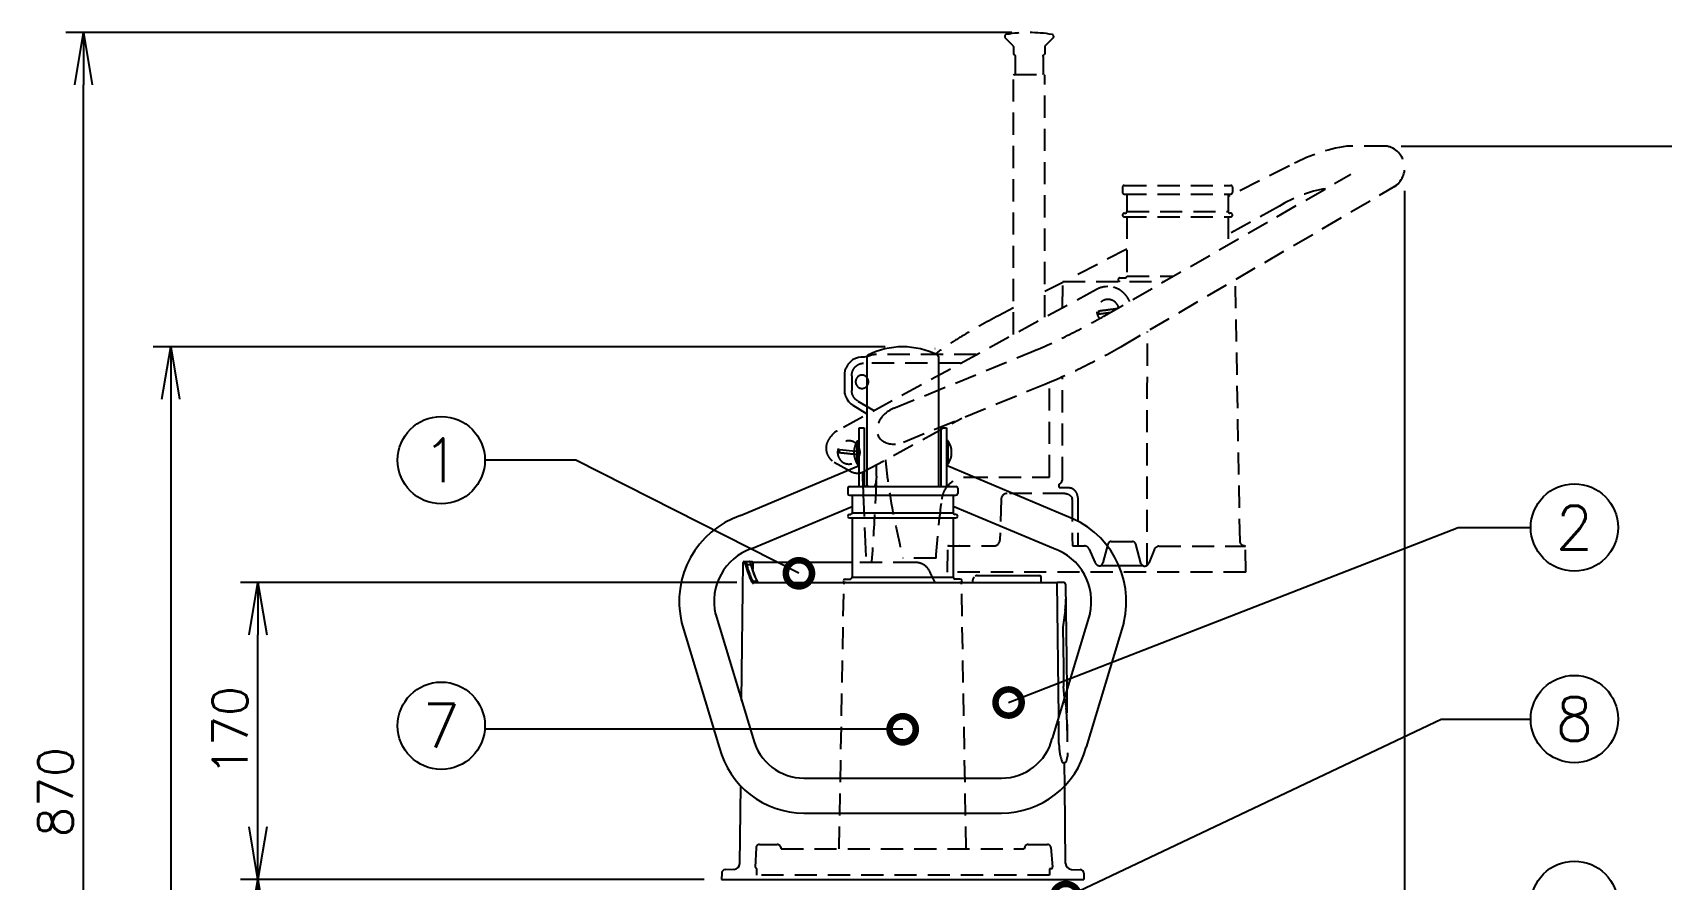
# Model space of a CAD drawing. Extents: x 230 to 4050, y 0 to 2754.
# Drawn here: x 1075 to 2008, y 1194 to 1679 of the extents above; entities that cross this region are included whole.
import ezdxf
from ezdxf.enums import TextEntityAlignment as Align

# ---------------------------------------------------------------- set-up
doc = ezdxf.new("R2010")
doc.units = 0
doc.header["$LTSCALE"] = 2
doc.linetypes.add('HIDDEN', pattern=[9.525, 6.35, -3.175])
doc.layers.get('0').update_dxf_attribs({"linetype": 'CONTINUOUS'})
doc.layers.get('DEFPOINTS').update_dxf_attribs({"linetype": 'CONTINUOUS'})
doc.layers.add('DANMEN', color=7, linetype='CONTINUOUS')
doc.layers.add('SUNPOU', color=7, linetype='CONTINUOUS')
doc.styles.get("Standard").update_dxf_attribs({"font": 'romans.shx', "bigfont": 'extfont.shx'})
doc.dimstyles.get("Standard").update_dxf_attribs({"dimscale": 10, "dimtxt": 2, "dimasz": 3, "dimexe": 1, "dimexo": 1, "dimgap": 0.6, "dimtad": 3, "dimdec": 0, "dimzin": 0, "dimdsep": 46, "dimtxsty": 'STANDARD', "dimblk1": 'OPEN', "dimblk2": 'OPEN', "dimsah": 1, "dimcen": 1.5, "dimadec": 0, "dimazin": 0, "dimtfac": 1, "dimtdec": 0, "dimtmove": 0, "dimatfit": 0, "dimldrblk": 'DOTSMALL', "dimfxl": 1, "dimtvp": 1, "dimtolj": 1, "dimtzin": 0, "dimarcsym": 0})

# ---------------------------------------------------------------- blocks, each defined once
blk = doc.blocks.new('_DotSmall')
at = {"color": 0, "linetype": 'ByBlock', "const_width": 0.5}
blk.add_lwpolyline([(-0.0625, 0, 1), (0.0625, 0, 1)], format="xyb", close=True, dxfattribs=at)
blk = doc.blocks.new('_OPEN')
at = {"color": 0, "linetype": 'ByBlock'}
for p, q in [((-1, 0.167), (0, 0)), ((0, 0), (-1, -0.167)), ((0, 0), (-1, 0))]:
    blk.add_line(p, q, dxfattribs=at)
blk = doc.blocks.new('*D5')
at = {"layer": 'DEFPOINTS', "color": 0}
for p in [(1204.2, 1363.66), (1488.58, 1363.66), (1469.78, 1193.66)]:
    blk.add_point(p, dxfattribs=at)
at = {"layer": 'SUNPOU', "color": 0, "lineweight": -2}
for p, q in [((1478.58, 1363.66), (1194.2, 1363.66)), ((1204.2, 1223.66), (1204.2, 1333.66)), ((1459.78, 1193.66), (1194.2, 1193.66))]:
    blk.add_line(p, q, dxfattribs=at)
at = {"layer": 'SUNPOU', "color": 0, "lineweight": -2, "xscale": 30, "yscale": 30, "zscale": 30}
for p, rotation in [((1204.2, 1363.66), 90), ((1204.2, 1193.66), 270)]:
    blk.add_blockref('_OPEN', p, dxfattribs=dict(at, rotation=rotation))
at = {"layer": 'SUNPOU', "color": 0, "insert": (1188.2, 1278.66), "char_height": 20, "attachment_point": 5, "rotation": 90}
blk.add_mtext('\\A1;170', dxfattribs=at)
blk = doc.blocks.new('*D6')
at = {"layer": 'DEFPOINTS', "color": 0}
for p in [(1204.2, 1193.66), (1469.78, 1193.66), (1345.94, 808.66)]:
    blk.add_point(p, dxfattribs=at)
at = {"layer": 'SUNPOU', "color": 0, "lineweight": -2}
for p, q in [((1459.78, 1193.66), (1194.2, 1193.66)), ((1204.2, 838.66), (1204.2, 1163.66)), ((1335.94, 808.66), (1194.2, 808.66))]:
    blk.add_line(p, q, dxfattribs=at)
at = {"layer": 'SUNPOU', "color": 0, "lineweight": -2, "xscale": 30, "yscale": 30, "zscale": 30}
for p, rotation in [((1204.2, 1193.66), 90), ((1204.2, 808.66), 270)]:
    blk.add_blockref('_OPEN', p, dxfattribs=dict(at, rotation=rotation))
at = {"layer": 'SUNPOU', "color": 0, "insert": (1188.2, 1001.16), "char_height": 20, "attachment_point": 5, "rotation": 90}
blk.add_mtext('\\A1;385', dxfattribs=at)
blk = doc.blocks.new('*D7')
at = {"layer": 'DEFPOINTS', "color": 0}
for p in [(1104.2, 1678.66), (1646.02, 1678.66), (1345.94, 808.66)]:
    blk.add_point(p, dxfattribs=at)
at = {"layer": 'SUNPOU', "color": 0, "lineweight": -2}
for p, q in [((1636.02, 1678.66), (1094.2, 1678.66)), ((1104.2, 838.66), (1104.2, 1648.66)), ((1335.94, 808.66), (1094.2, 808.66))]:
    blk.add_line(p, q, dxfattribs=at)
at = {"layer": 'SUNPOU', "color": 0, "lineweight": -2, "xscale": 30, "yscale": 30, "zscale": 30}
for p, rotation in [((1104.2, 1678.66), 90), ((1104.2, 808.66), 270)]:
    blk.add_blockref('_OPEN', p, dxfattribs=dict(at, rotation=rotation))
at = {"layer": 'SUNPOU', "color": 0, "insert": (1088.2, 1243.66), "char_height": 20, "attachment_point": 5, "rotation": 90}
blk.add_mtext('\\A1;870', dxfattribs=at)
blk = doc.blocks.new('*D9')
at = {"layer": 'DEFPOINTS', "color": 0}
for p in [(1861.06, 1598.11), (1441.29, 1014.16), (1861.06, 467.97)]:
    blk.add_point(p, dxfattribs=at)
at = {"layer": 'SUNPOU', "color": 0, "linetype": 'ByBlock', "lineweight": -2}
for p, q in [((1861.06, 1588.11), (1861.06, 457.97)), ((1441.29, 1004.16), (1441.29, 457.97)), ((1471.29, 467.97), (1831.06, 467.97))]:
    blk.add_line(p, q, dxfattribs=at)
at = {"layer": 'SUNPOU', "color": 0, "lineweight": -2, "xscale": 30, "yscale": 30, "zscale": 30, "rotation": 180}
blk.add_blockref('_OPEN', (1441.29, 467.97), dxfattribs=at)
at = {"layer": 'SUNPOU', "color": 0, "lineweight": -2, "xscale": 30, "yscale": 30, "zscale": 30}
blk.add_blockref('_OPEN', (1861.06, 467.97), dxfattribs=at)
at = {"layer": 'SUNPOU', "color": 0, "insert": (1651.17, 483.97), "char_height": 20, "attachment_point": 5}
blk.add_mtext('\\A1;420', dxfattribs=at)
blk = doc.blocks.new('*D23')
at = {"layer": 'DEFPOINTS', "color": 0}
for p in [(1573.58, 1498.66), (1154.2, 808.66), (1898.5, 808.66)]:
    blk.add_point(p, dxfattribs=at)
at = {"layer": 'SUNPOU', "color": 0, "linetype": 'ByBlock', "lineweight": -2}
for p, q in [((1563.58, 1498.66), (1144.2, 1498.66)), ((1154.2, 1468.66), (1154.2, 838.66)), ((1888.5, 808.66), (1144.2, 808.66))]:
    blk.add_line(p, q, dxfattribs=at)
at = {"layer": 'SUNPOU', "color": 0, "lineweight": -2, "xscale": 30, "yscale": 30, "zscale": 30}
for p, rotation in [((1154.2, 1498.66), 90), ((1154.2, 808.66), 270)]:
    blk.add_blockref('_OPEN', p, dxfattribs=dict(at, rotation=rotation))
at = {"layer": 'SUNPOU', "color": 0, "insert": (1138.2, 1153.66), "char_height": 20, "attachment_point": 5, "rotation": 90}
blk.add_mtext('\\A1;690', dxfattribs=at)
blk = doc.blocks.new('*D30')
at = {"layer": 'DEFPOINTS', "color": 0}
for p in [(1849.13, 1613.66), (1927.36, 808.66), (2044.62, 808.66)]:
    blk.add_point(p, dxfattribs=at)
at = {"layer": 'SUNPOU', "color": 0, "linetype": 'ByBlock', "lineweight": -2}
for p, q in [((1859.13, 1613.66), (2054.62, 1613.66)), ((2044.62, 1583.66), (2044.62, 838.66)), ((1937.36, 808.66), (2054.62, 808.66))]:
    blk.add_line(p, q, dxfattribs=at)
at = {"layer": 'SUNPOU', "color": 0, "lineweight": -2, "xscale": 30, "yscale": 30, "zscale": 30}
for p, rotation in [((2044.62, 1613.66), 90), ((2044.62, 808.66), 270)]:
    blk.add_blockref('_OPEN', p, dxfattribs=dict(at, rotation=rotation))
at = {"layer": 'SUNPOU', "color": 0, "insert": (2028.62, 1211.16), "char_height": 20, "attachment_point": 5, "rotation": 90}
blk.add_mtext('\\A1;805', dxfattribs=at)

msp = doc.modelspace()

# ---------------------------------------------------------------- linework, layer by layer
at = {"color": 2}
for p, q in [((1553.08, 1493.05), (1553.08, 1418.66)), ((1594.08, 1493.05), (1594.08, 1418.66)), ((1548.58, 1452.2), (1551.58, 1452.2)), ((1548.58, 1418.66), (1548.58, 1452.2)), ((1551.58, 1452.2), (1551.58, 1418.66)), ((1595.58, 1452.2), (1598.58, 1452.2)), ((1595.58, 1418.66), (1595.58, 1452.2)), ((1598.58, 1452.2), (1598.58, 1418.66)), ((1547.58, 1444.85), (1548.58, 1444.85)), ((1547.58, 1431.55), (1547.58, 1444.85)), ((1599.58, 1444.85), (1598.58, 1444.85)), ((1599.58, 1431.55), (1599.58, 1444.85)), ((1480.64, 1402.07), (1548.58, 1430.64)), ((1547.58, 1431.55), (1548.58, 1431.55)), ((1599.58, 1431.55), (1598.58, 1431.55)), ((1666.51, 1402.07), (1598.58, 1430.64)), ((1543.08, 1418.66), (1604.08, 1418.66)), ((1542.08, 1417.66), (1542.08, 1414.66)), ((1543.08, 1413.66), (1604.08, 1413.66)), ((1544.58, 1413.66), (1544.58, 1403.66)), ((1602.58, 1413.66), (1602.58, 1403.66)), ((1605.08, 1417.66), (1605.08, 1414.66)), ((1487.13, 1383.16), (1544.58, 1407.26)), ((1543.08, 1402.66), (1543.58, 1402.66)), ((1543.08, 1400.66), (1604.08, 1400.66)), ((1544.58, 1403.66), (1602.58, 1403.66)), ((1544.58, 1400.66), (1544.58, 1366.66)), ((1660.02, 1383.16), (1602.58, 1407.26)), ((1602.58, 1400.66), (1602.58, 1366.66)), ((1604.08, 1402.66), (1603.58, 1402.66)), ((1481.3, 1296.06), (1482.19, 1375.17)), ((1482.19, 1375.17), (1482.8, 1375.17)), ((1482.69, 1375.66), (1487.49, 1375.66)), ((1484.16, 1373.98), (1486.54, 1373.98)), ((1486.78, 1374.25), (1486.55, 1374.9)), ((1486.93, 1373.68), (1486.78, 1374.25)), ((1486.93, 1373.68), (1486.93, 1373.68)), ((1487.65, 1373.68), (1487.63, 1371.25)), ((1487.66, 1375.15), (1487.65, 1373.68)), ((1544.58, 1375.15), (1487.66, 1375.15)), ((1487.64, 1364.5), (1489.99, 1364.5)), ((1488.58, 1363.66), (1662.09, 1363.66)), ((1490.54, 1363.89), (1490.53, 1363.9)), ((1490.53, 1363.9), (1490.53, 1363.9)), ((1540.58, 1365.66), (1543.58, 1365.66)), ((1540.58, 1363.66), (1607.58, 1363.66)), ((1544.58, 1366.66), (1602.58, 1366.66)), ((1606.58, 1365.66), (1603.58, 1365.66)), ((1613.71, 1363.66), (1613.71, 1365.19)), ((1616.31, 1367.66), (1651.98, 1367.66)), ((1652.98, 1363.66), (1652.98, 1366.66)), ((1665.9, 1363.66), (1662.09, 1363.66)), ((1662.96, 1286.47), (1662.09, 1363.66)), ((1666.9, 1362.67), (1667.35, 1319.92)), ((1466.31, 1345.75), (1487.88, 1274.26)), ((1680.84, 1345.75), (1659.27, 1274.26)), ((1666.62, 1347.62), (1665.38, 1338.17)), ((1446.93, 1340.81), (1468.5, 1269.31)), ((1665.38, 1338.17), (1665.66, 1315.02)), ((1700.22, 1340.81), (1678.65, 1269.31)), ((1667.35, 1319.92), (1667.54, 1301.65)), ((1665.66, 1315.02), (1665.79, 1304.21)), ((1516.95, 1251.67), (1630.2, 1251.67)), ((1480.25, 1202.82), (1480.75, 1247.18)), ((1666.9, 1202.82), (1666.4, 1247.18)), ((1516.95, 1231.67), (1630.2, 1231.67)), ((1469.88, 1197.27), (1469.78, 1193.66)), ((1476.86, 1199.36), (1471.82, 1199.21)), ((1670.3, 1199.36), (1675.33, 1199.21)), ((1677.28, 1197.27), (1677.37, 1193.66)), ((1469.78, 1193.66), (1677.37, 1193.66))]:
    msp.add_line(p, q, dxfattribs=at)
for points in [[(1486.55, 1374.9), (1486.3, 1375.33), (1485.92, 1375.63), (1485.74, 1375.66)], [(1490.53, 1363.9), (1489.25, 1366.74), (1487.87, 1370.42), (1486.93, 1373.68)], [(1490.93, 1363.66), (1490.87, 1363.67), (1490.75, 1363.71), (1490.64, 1363.78), (1490.56, 1363.87), (1490.54, 1363.89)], [(1614.52, 1366.72), (1614.22, 1366.43), (1613.93, 1366.02), (1613.76, 1365.6), (1613.71, 1365.19)], [(1615.64, 1367.54), (1615.24, 1367.33), (1615, 1367.14)], [(1616.31, 1367.66), (1616.06, 1367.64), (1615.64, 1367.54)], [(1666.62, 1347.62), (1666.83, 1349.62), (1666.97, 1352.09), (1666.99, 1354.21)], [(1666.3, 1297.56), (1666.06, 1299.45), (1665.86, 1302), (1665.79, 1304.21)]]:
    msp.add_lwpolyline(points, dxfattribs=at)
for centre, radius, start, end in [((1554.08, 1493.05), 1, 116.61662, 180), ((1573.58, 1454.14), 44.52, 63.38338, 116.61662), ((1593.08, 1493.05), 1, 360, 63.38338), ((1557.63, 1438.2), 12.06, 146.52548, 213.47452), ((1589.52, 1438.2), 12.06, 326.52548, 33.47452), ((1543.08, 1417.66), 1, 90, 180), ((1604.08, 1417.66), 1, 360, 90), ((1543.08, 1414.66), 1, 180, 270), ((1604.08, 1414.66), 1, 270, 360), ((1497.53, 1352.88), 52.01, 108.94095, 193.41288), ((1543.08, 1401.66), 1, 90, 180), ((1543.08, 1401.66), 1, 180, 270), ((1543.58, 1403.66), 1, 270, 0), ((1603.58, 1403.66), 1, 180, 270), ((1604.08, 1401.66), 1, 0, 90), ((1604.08, 1401.66), 1, 270, 0), ((1649.63, 1352.88), 52.01, 346.58712, 71.05905), ((1497.53, 1352.88), 32.01, 108.94095, 193.41288), ((1649.63, 1352.88), 32.01, 346.58712, 71.05905), ((1482.69, 1375.16), 0.5, 90, 179.35), ((1528.9, 1384.44), 43.63, 193.86679, 194.37592), ((1540.58, 1364.66), 1, 90, 180), ((1540.58, 1364.66), 1, 180, 270), ((1543.58, 1366.66), 1, 270, 0), ((1603.58, 1366.66), 1, 180, 270), ((1606.58, 1364.66), 1, 0, 90), ((1606.58, 1364.66), 1, 270, 0), ((1651.98, 1366.66), 1, 0, 90), ((1665.9, 1362.66), 1, 0.60683, 90), ((1516.95, 1281.67), 50, 194.30516, 270), ((1516.95, 1281.67), 30, 194.30516, 270), ((1630.2, 1281.67), 30, 270, 345.69484), ((1630.2, 1281.67), 50, 270, 345.69484), ((1471.88, 1197.22), 2, 91.65788, 178.5), ((1476.75, 1202.86), 3.5, 271.65788, 359.35), ((1670.4, 1202.86), 3.5, 180.65, 268.34212), ((1675.28, 1197.22), 2, 1.5, 88.34212)]:
    msp.add_arc(centre, radius, start, end, dxfattribs=at)
for points in [[(1482.87, 1375.41), (1482.83, 1375.34), (1482.8, 1375.25), (1482.8, 1375.17)], [(1483.3, 1375.66), (1483.13, 1375.66), (1482.95, 1375.56), (1482.87, 1375.41)], [(1487.64, 1364.5), (1487.4, 1364.5), (1487.12, 1364.32), (1487.07, 1364.09)], [(1490.28, 1364.04), (1490.16, 1364.18), (1490.07, 1364.34), (1489.99, 1364.5)], [(1490.92, 1363.66), (1490.86, 1363.66), (1490.8, 1363.67), (1490.75, 1363.69)]]:
    msp.add_open_spline(points, degree=3, dxfattribs=at)
for points, knots in [([(1482.8, 1375.17), (1482.87, 1375.17), (1483.03, 1375.03), (1483.31, 1374.5), (1483.46, 1373.98), (1483.57, 1373.57)], [0, 0, 0, 0, 0.110992, 0.307761, 1, 1, 1, 1]), ([(1483.3, 1375.66), (1483.32, 1375.66), (1483.43, 1375.64), (1483.52, 1375.54), (1483.57, 1375.47)], [0, 0, 0, 0, 0.19361, 1, 1, 1, 1]), ([(1483.57, 1375.47), (1483.7, 1375.3), (1483.92, 1374.8), (1484.07, 1374.29), (1484.16, 1373.98)], [0, 0, 0, 0, 0.396384, 1, 1, 1, 1]), ([(1484.16, 1373.98), (1484.02, 1373.99), (1483.75, 1373.93), (1483.58, 1373.69), (1483.57, 1373.57)], [0, 0, 0, 0, 0.524591, 1, 1, 1, 1]), ([(1483.57, 1373.57), (1483.77, 1372.78), (1484.69, 1369.53), (1485.96, 1366.39), (1487.07, 1364.09)], [0, 0, 0, 0, 0.24241, 1, 1, 1, 1]), ([(1484.16, 1373.98), (1484.36, 1373.19), (1485.28, 1369.95), (1486.53, 1366.8), (1487.64, 1364.5)], [0, 0, 0, 0, 0.242477, 1, 1, 1, 1]), ([(1485.72, 1375.66), (1485.79, 1375.66), (1485.96, 1375.52), (1486.26, 1374.96), (1486.43, 1374.41), (1486.54, 1373.98)], [0, 0, 0, 0, 0.113123, 0.310462, 1, 1, 1, 1]), ([(1486.08, 1375.51), (1486.08, 1375.55), (1486.06, 1375.58), (1486.09, 1375.66), (1486.08, 1375.66)], [0, 0, 0, 0, 0.74432, 1, 1, 1, 1]), ([(1486.93, 1373.68), (1486.9, 1373.8), (1486.75, 1373.94), (1486.59, 1373.98), (1486.54, 1373.98)], [0, 0, 0, 0, 0.724339, 1, 1, 1, 1]), ([(1486.64, 1373.6), (1486.83, 1372.84), (1487.72, 1369.73), (1488.93, 1366.71), (1489.99, 1364.5)], [0, 0, 0, 0, 0.242566, 1, 1, 1, 1]), ([(1487.49, 1375.66), (1487.54, 1375.66), (1487.64, 1375.45), (1487.66, 1375.28), (1487.66, 1375.15)], [0, 0, 0, 0, 0.275624, 1, 1, 1, 1]), ([(1487.07, 1364.09), (1487.14, 1363.95), (1487.35, 1363.54), (1487.79, 1363.17), (1488.11, 1363.17)], [0, 0, 0, 0, 0.322113, 1, 1, 1, 1]), ([(1487.64, 1364.5), (1487.7, 1364.37), (1487.89, 1364), (1488.28, 1363.66), (1488.58, 1363.66)], [0, 0, 0, 0, 0.322089, 1, 1, 1, 1]), ([(1488.58, 1363.66), (1488.46, 1363.66), (1488.2, 1363.55), (1488.11, 1363.29), (1488.11, 1363.17)], [0, 0, 0, 0, 0.487977, 1, 1, 1, 1]), ([(1489.99, 1364.5), (1490.13, 1364.52), (1490.35, 1364.24), (1490.48, 1364.02), (1490.53, 1363.9)], [0, 0, 0, 0, 0.517511, 1, 1, 1, 1]), ([(1490.75, 1363.69), (1490.7, 1363.7), (1490.52, 1363.78), (1490.38, 1363.92), (1490.28, 1364.04)], [0, 0, 0, 0, 0.220509, 1, 1, 1, 1]), ([(1593.84, 1363.67), (1593.84, 1363.66), (1593.85, 1363.66), (1593.86, 1363.66), (1593.87, 1363.66)], [0, 0, 0, 0, 0.489022, 1, 1, 1, 1])]:
    msp.add_open_spline(points, degree=3, knots=knots, dxfattribs=at)
at = {"layer": 'DANMEN', "color": 4, "linetype": 'HIDDEN'}
for p, q in [((1632.02, 1676.58), (1632.02, 1676.01)), ((1632.08, 1675.87), (1636.9, 1671.04)), ((1637.02, 1670.76), (1637.02, 1666.93)), ((1655.02, 1670.76), (1655.02, 1666.93)), ((1659.96, 1675.87), (1655.14, 1671.04)), ((1660.02, 1676.58), (1660.02, 1676.01)), ((1637.02, 1666.93), (1637.27, 1665.93)), ((1637.66, 1665.93), (1637.27, 1665.93)), ((1638.01, 1664.93), (1638.01, 1655.17)), ((1654.03, 1664.93), (1654.03, 1655.17)), ((1654.77, 1665.93), (1654.38, 1665.93)), ((1655.02, 1666.93), (1654.77, 1665.93)), ((1637.52, 1654.66), (1637.02, 1654.16)), ((1637.02, 1505.8), (1637.02, 1654.17)), ((1637.52, 1654.67), (1654.52, 1654.67)), ((1654.52, 1654.66), (1655.02, 1654.16)), ((1655.02, 1515.61), (1655.02, 1654.17)), ((1850.61, 1613.66), (1828.07, 1613.66)), ((1688.88, 1516.28), (1830.31, 1597.52)), ((1795.11, 1602.26), (1760.02, 1584.74)), ((1698.85, 1498.93), (1856.82, 1591.38)), ((1699.52, 1590.17), (1699.52, 1587.17)), ((1700.52, 1591.17), (1761.52, 1591.17)), ((1762.52, 1590.17), (1762.52, 1587.17)), ((1700.52, 1586.17), (1761.52, 1586.17)), ((1702.02, 1586.17), (1702.02, 1576.17)), ((1760.02, 1586.17), (1760.02, 1576.17)), ((1789.5, 1579.25), (1760.02, 1562.96)), ((1700.52, 1575.17), (1701.02, 1575.17)), ((1700.52, 1573.17), (1761.52, 1573.17)), ((1702.02, 1576.17), (1760.02, 1576.17)), ((1702.02, 1573.17), (1702.02, 1539.17)), ((1760.02, 1573.17), (1760.02, 1557.14)), ((1761.52, 1575.17), (1761.02, 1575.17)), ((1702.02, 1554.65), (1668.31, 1537.17)), ((1684.62, 1531.55), (1536.11, 1450.59)), ((1665.31, 1535.61), (1655.02, 1530.27)), ((1665.05, 1521.08), (1665.33, 1536.17)), ((1665.33, 1536.17), (1723.5, 1536.17)), ((1691.14, 1533.16), (1689.72, 1533.09)), ((1698.02, 1538.17), (1701.02, 1538.17)), ((1702.02, 1539.17), (1728.73, 1539.17)), ((1766.84, 1387.44), (1764.23, 1536.5)), ((1637.02, 1520.93), (1628.44, 1516.48)), ((1685.92, 1517.55), (1692.68, 1518.46)), ((1554.43, 1496.64), (1554.42, 1496.63)), ((1554.42, 1496.63), (1554.42, 1496.63)), ((1615.74, 1494.2), (1557.64, 1494.2)), ((1568.48, 1463.48), (1647.38, 1495.78)), ((1592.1, 1497.54), (1592, 1497.47)), ((1540.84, 1486.1), (1540.84, 1486.1)), ((1541.32, 1486.98), (1541.16, 1486.66)), ((1542.15, 1488.46), (1541.32, 1486.98)), ((1549.99, 1492.75), (1549.52, 1492.74)), ((1606.76, 1489.3), (1551.14, 1489.3)), ((1540.2, 1482.58), (1540.2, 1473.66)), ((1544.41, 1482.15), (1544.41, 1473.69)), ((1574.04, 1444.15), (1654.96, 1477.27)), ((1657.75, 1424.02), (1657.75, 1478.46)), ((1665.16, 1423.03), (1665.16, 1481.71)), ((1540.5, 1471.34), (1540.5, 1471.34)), ((1547.79, 1467.63), (1556.96, 1462.15)), ((1553.23, 1460.12), (1545.12, 1465.02)), ((1551.57, 1427.37), (1607.38, 1457.8)), ((1548.56, 1438.46), (1537.38, 1439.69)), ((1549.13, 1437.5), (1549.13, 1437.49)), ((1534.23, 1432.68), (1543.58, 1427.43)), ((1558.54, 1424.55), (1558.54, 1431.17)), ((1547.73, 1426.34), (1547.8, 1426.34)), ((1554.26, 1418.61), (1551.91, 1418.62)), ((1554.26, 1418.61), (1557.12, 1418.62)), ((1558.5, 1424.55), (1558.54, 1424.55)), ((1558.5, 1424.32), (1558.5, 1423.61)), ((1558.5, 1423.61), (1558.55, 1423.61)), ((1663.25, 1418.01), (1663.29, 1420.04)), ((1664.43, 1421), (1664.42, 1420.99)), ((1629.93, 1411.26), (1629.32, 1388.07)), ((1666.55, 1414.67), (1633.43, 1414.67)), ((1663.25, 1418.01), (1669.31, 1418.01)), ((1599.16, 1369.67), (1599.42, 1384.47)), ((1599.62, 1384.67), (1625.87, 1384.67)), ((1670.77, 1384.67), (1677.69, 1384.67)), ((1680.44, 1382.86), (1683.74, 1375.27)), ((1691.14, 1385.7), (1688.15, 1374.89)), ((1693.06, 1387.17), (1693.39, 1387.17)), ((1693.39, 1387.17), (1705.14, 1387.17)), ((1720.28, 1384.47), (1769.9, 1384.47)), ((1769.24, 1384.68), (1768.83, 1384.75)), ((1769.42, 1384.67), (1769.24, 1384.68)), ((1770.16, 1369.67), (1769.9, 1384.47)), ((1580.77, 1375.17), (1544.58, 1375.15)), ((1592.66, 1377.56), (1573.71, 1377.56)), ((1687.54, 1373.17), (1686.95, 1373.17)), ((1693.96, 1373.17), (1687.54, 1373.17)), ((1704.69, 1373.17), (1693.96, 1373.17)), ((1711.31, 1373.17), (1704.69, 1373.17)), ((1711.31, 1373.17), (1710.19, 1374.32)), ((1711.29, 1373.17), (1711.65, 1373.17)), ((1537.21, 1211.16), (1539.86, 1362.68)), ((1770.16, 1369.67), (1599.16, 1369.67)), ((1609.94, 1211.16), (1607.29, 1362.68)), ((1491.54, 1213.66), (1501.74, 1213.66)), ((1645.43, 1213.66), (1656.51, 1213.66)), ((1489.55, 1211.75), (1489.09, 1200.66)), ((1503.66, 1212.22), (1503.96, 1211.16)), ((1503.96, 1211.16), (1643.19, 1211.16)), ((1643.52, 1212.24), (1643.19, 1211.16)), ((1658.51, 1211.84), (1659.44, 1200.93)), ((1489.92, 1196.16), (1489.98, 1199.66)), ((1657.75, 1196.16), (1489.92, 1196.16)), ((1659.12, 1199.66), (1657.68, 1199.6)), ((1657.68, 1199.6), (1657.75, 1196.16))]:
    msp.add_line(p, q, dxfattribs=at)
for points in [[(1554.42, 1493.37), (1554.31, 1493.32), (1554.08, 1493.26), (1553.76, 1493.17), (1553.33, 1493.09), (1552.81, 1493), (1552.21, 1492.92), (1551.53, 1492.84), (1550.78, 1492.78), (1549.99, 1492.75)], [(1540.71, 1485.83), (1540.45, 1484.88), (1540.25, 1483.59), (1540.2, 1482.58)], [(1541.16, 1486.66), (1541.01, 1486.38), (1540.88, 1486.17), (1540.84, 1486.1)], [(1549.89, 1492.69), (1548.35, 1492.54), (1546.56, 1492.03), (1544.88, 1491.16), (1543.4, 1489.95), (1542.15, 1488.46)], [(1540.2, 1473.66), (1540.22, 1473.09), (1540.3, 1472.2), (1540.41, 1471.6)], [(1540.5, 1471.34), (1540.52, 1471.29), (1540.6, 1471.11), (1540.69, 1470.88)], [(1540.69, 1470.88), (1540.79, 1470.62), (1540.84, 1470.45)], [(1540.84, 1470.45), (1541.48, 1468.93), (1542.52, 1467.32), (1543.84, 1465.94), (1545.12, 1465.02)], [(1550.58, 1426.92), (1550.91, 1414.18), (1551.84, 1391.18), (1552.61, 1375.64)], [(1664.43, 1421), (1664.81, 1421.59), (1665.11, 1422.48), (1665.16, 1423.03)], [(1693.06, 1387.17), (1692.68, 1387.13), (1692.32, 1387.02), (1691.98, 1386.85), (1691.68, 1386.61), (1691.43, 1386.32), (1691.24, 1385.99), (1691.13, 1385.7)], [(1709.94, 1374.78), (1708.99, 1378.4), (1708.03, 1382.06), (1707.08, 1385.68)], [(1768.83, 1384.75), (1768.3, 1384.98), (1767.71, 1385.42), (1767.2, 1386.09), (1766.89, 1386.94), (1766.84, 1387.44)], [(1710.19, 1374.32), (1710.09, 1374.45), (1709.99, 1374.63), (1709.94, 1374.78)], [(1503.66, 1212.22), (1503.56, 1212.49), (1503.37, 1212.82), (1503.12, 1213.11), (1502.82, 1213.34), (1502.48, 1213.52), (1502.12, 1213.62), (1501.74, 1213.66)], [(1645.43, 1213.66), (1645.05, 1213.62), (1644.69, 1213.52), (1644.35, 1213.34), (1644.05, 1213.11), (1643.8, 1212.82), (1643.61, 1212.49), (1643.52, 1212.24)]]:
    msp.add_lwpolyline(points, dxfattribs=at)
for centre, radius, start, end in [((1633.02, 1676.58), 1, 99.4715, 180), ((1632.22, 1676.01), 0.2, 180, 225), ((1646.02, 1598.66), 80, 80.5285, 99.4715), ((1636.62, 1670.76), 0.4, 0, 45), ((1655.42, 1670.76), 0.4, 135, 180), ((1659.02, 1676.58), 1, 0, 80.5285), ((1659.82, 1676.01), 0.2, 315, 0), ((1792.94, 1682.59), 155.93, 186.28246, 186.5043), ((1499.1, 1682.59), 155.93, 353.4957, 353.71754), ((1844.05, 1514.1), 100.84, 99.11928, 119.03762), ((1848.47, 1601.16), 12.69, 296.39355, 80.26932), ((1700.52, 1590.17), 1, 90, 180), ((1700.52, 1587.17), 1, 180, 270), ((1761.52, 1590.17), 1, 360, 90), ((1761.52, 1587.17), 1, 270, 360), ((1827.32, 1519.18), 70.98, 99.27001, 122.19884), ((1700.52, 1574.17), 1, 90, 180), ((1700.52, 1574.17), 1, 180, 270), ((1701.02, 1576.17), 1, 270, 0), ((1761.02, 1576.17), 1, 180, 270), ((1761.52, 1574.17), 1, 0, 90), ((1761.52, 1574.17), 1, 270, 0), ((1698.02, 1537.17), 1, 90, 180), ((1698.02, 1537.17), 1, 180, 270), ((1701.02, 1539.17), 1, 270, 0), ((1691.8, 1519.17), 6.1, 178.90596, 187.15317), ((1691.78, 1519.16), 6.08, 187.16094, 195.42909), ((1654.84, 1794.38), 278.58, 276.40516, 277.77437), ((1541.66, 1485.52), 1, 160.12197, 162.0549), ((1541.67, 1485.52), 1.01, 145.06325, 160.12618), ((1541.38, 1471.8), 0.997, 191.69575, 194.07819), ((1541.39, 1471.8), 1, 194.09508, 207.47647), ((1543.19, 1438.35), 14.06, 140.57089, 152.33586), ((1543.3, 1438.2), 6.1, 174.12102, 182.36715), ((1543.28, 1438.2), 6.08, 165.84991, 174.11329), ((1542.49, 1438.2), 6.08, 345.84991, 354.11329), ((1542.47, 1438.2), 6.1, 354.12102, 2.36715), ((1553.16, 1421.43), 5.14, 339.4853, 341.55478), ((1544.5, 1423.6), 14.06, 352.16979, 352.61391), ((1545.86, 1423.44), 12.69, 352.54498, 0.78783), ((1783.42, 1426.55), 224.89, 180.51136, 180.74915), ((1662.19, 1422.84), 2.89, 292.31993, 320.26615), ((1633.43, 1411.17), 3.5, 90, 178.5), ((1657.41, 1411.17), 13.27, 0.37878, 2.78985), ((1599.62, 1384.47), 0.2, 90, 179), ((1606.31, 1384.47), 0.2, 90, 179), ((1625.83, 1388.17), 3.5, 270.78537, 358.5), ((1677.69, 1381.67), 3, 23.49857, 90), ((1705.14, 1385.17), 2, 14.77311, 89.99878), ((199.66, 1983.77), 1632.89, 338.11782, 338.4046), ((1720.28, 1382.09), 2.38, 106.60764, 108.03562), ((1720.28, 1382.09), 2.38, 91.32979, 106.60908), ((1720.28, 1382.16), 2.31, 89.99663, 91.26048), ((1769.43, 1387.56), 2.9, 269.03753, 269.99963), ((1769.7, 1384.47), 0.2, 1, 90), ((1686.95, 1376.67), 3.5, 203.49457, 270.00167), ((1688.17, 1374.89), 0.0241, 164.64002, 168.48043), ((1540.86, 1362.66), 1, 90, 179), ((-453.77, 374.17), 2272.69, 25.80963, 25.98491), ((1606.29, 1362.66), 1, 1, 90), ((1656.51, 1211.66), 2, 5.16061, 89.99655), ((1657.71, 1200.7), 1.75, 323.60423, 7.56488)]:
    msp.add_arc(centre, radius, start, end, dxfattribs=at)
for centre, major_axis, ratio, start_param, end_param in [((1693.82, 1519.17), (13.28, -8.64), 0.829032, 2.340799, 2.72105), ((1571.26, 1453.82), (11.33, 6.74), 0.752073, 1.374144, 4.515814), ((1545.31, 1438.2), (13.28, -8.64), 0.829032, 2.72105, 3.101302), ((1549.38, 1435.33), (4.74, 8.19), 0.786094, -2.705784, -2.229901)]:
    msp.add_ellipse(centre, major_axis=major_axis, ratio=ratio, start_param=start_param, end_param=end_param, dxfattribs=at)
for points, knots in [([(1637.94, 1665.53), (1637.94, 1665.59), (1637.91, 1665.71), (1637.82, 1665.86), (1637.72, 1665.93), (1637.66, 1665.93)], [0, 0, 0, 0, 0.384861, 0.683067, 1, 1, 1, 1]), ([(1654.1, 1665.53), (1654.11, 1665.59), (1654.14, 1665.71), (1654.22, 1665.86), (1654.32, 1665.93), (1654.38, 1665.93)], [0, 0, 0, 0, 0.384861, 0.683067, 1, 1, 1, 1]), ([(1638.01, 1655.17), (1638.03, 1655.12), (1638.11, 1654.95), (1638.19, 1654.79), (1638.26, 1654.67)], [0, 0, 0, 0, 0.258506, 1, 1, 1, 1]), ([(1654.03, 1655.17), (1654.01, 1655.12), (1653.93, 1654.95), (1653.85, 1654.79), (1653.78, 1654.67)], [0, 0, 0, 0, 0.258506, 1, 1, 1, 1]), ([(1703.55, 1524.7), (1703.04, 1525.94), (1701.65, 1528.27), (1698.69, 1531.01), (1695.09, 1532.76), (1692.45, 1533.16), (1691.14, 1533.16)], [0, 0, 0, 0, 0.253331, 0.504207, 0.752769, 1, 1, 1, 1]), ([(1697.36, 1521.14), (1697.12, 1521.92), (1696.37, 1523.4), (1694.54, 1525.04), (1692.24, 1525.89), (1689.8, 1525.82), (1687.56, 1524.83), (1685.83, 1523.07), (1684.83, 1520.79), (1684.74, 1519.12), (1684.84, 1518.31)], [0, 0, 0, 0, 0.126336, 0.251145, 0.374576, 0.497518, 0.621126, 0.746194, 0.872734, 1, 1, 1, 1]), ([(1628.44, 1516.48), (1621.25, 1512.75), (1611.19, 1507.2), (1599.19, 1499.58), (1594.22, 1496.01), (1592.1, 1494.28)], [0, 0, 0, 0, 0.569734, 0.807268, 1, 1, 1, 1]), ([(1647.38, 1495.78), (1654.33, 1498.63), (1668.36, 1505.11), (1682.01, 1512.33), (1688.88, 1516.28)], [0, 0, 0, 0, 0.486737, 1, 1, 1, 1]), ([(1684.84, 1518.31), (1684.92, 1517.68), (1685.26, 1516.43), (1685.93, 1515.33), (1686.33, 1514.85)], [0, 0, 0, 0, 0.501802, 1, 1, 1, 1]), ([(1685.7, 1519.28), (1687.69, 1519.5), (1690.6, 1519.86), (1694.26, 1520.37), (1695.93, 1520.63), (1696.68, 1520.75)], [0, 0, 0, 0, 0.541049, 0.793645, 1, 1, 1, 1]), ([(1557.64, 1494.2), (1557.37, 1494.2), (1556.25, 1494.13), (1555.17, 1493.76), (1554.43, 1493.37)], [0, 0, 0, 0, 0.245595, 1, 1, 1, 1]), ([(1654.96, 1477.27), (1662.33, 1480.29), (1677.16, 1487.14), (1691.6, 1494.77), (1698.85, 1498.93)], [0, 0, 0, 0, 0.488231, 1, 1, 1, 1]), ([(1544.41, 1482.15), (1544.41, 1483.07), (1544.74, 1484.91), (1546.2, 1487.29), (1548.44, 1488.91), (1550.25, 1489.3), (1551.14, 1489.3)], [0, 0, 0, 0, 0.254045, 0.505812, 0.754173, 1, 1, 1, 1]), ([(1550.28, 1482.47), (1549.8, 1482.47), (1548.82, 1482.27), (1547.6, 1481.42), (1546.78, 1480.15), (1546.5, 1478.66), (1546.78, 1477.17), (1547.6, 1475.9), (1548.82, 1475.05), (1549.8, 1474.85), (1550.28, 1474.85)], [0, 0, 0, 0, 0.122988, 0.247168, 0.373004, 0.499999, 0.626995, 0.752832, 0.877011, 1, 1, 1, 1]), ([(1550.28, 1474.85), (1550.76, 1474.85), (1551.73, 1475.05), (1552.96, 1475.9), (1553.77, 1477.17), (1554.06, 1478.66), (1553.77, 1480.15), (1552.96, 1481.42), (1551.73, 1482.27), (1550.76, 1482.47), (1550.28, 1482.47)], [0, 0, 0, 0, 0.122989, 0.247168, 0.373004, 0.499999, 0.626995, 0.752831, 0.877011, 1, 1, 1, 1]), ([(1553.96, 1478.66), (1553.96, 1479.16), (1553.77, 1480.15), (1552.96, 1481.42), (1551.73, 1482.27), (1550.76, 1482.47), (1550.28, 1482.47)], [0, 0, 0, 0, 0.253982, 0.505657, 0.754013, 1, 1, 1, 1]), ([(1550.28, 1474.85), (1550.76, 1474.85), (1551.73, 1475.05), (1552.96, 1475.9), (1553.77, 1477.17), (1553.96, 1478.16), (1553.96, 1478.66)], [0, 0, 0, 0, 0.245984, 0.494342, 0.746017, 1, 1, 1, 1]), ([(1547.79, 1467.63), (1546.77, 1468.24), (1545.02, 1470.05), (1544.41, 1472.49), (1544.41, 1473.69)], [0, 0, 0, 0, 0.496304, 1, 1, 1, 1]), ([(1530.74, 1444.88), (1530.19, 1443.85), (1529.51, 1441.54), (1529.82, 1437.98), (1531.43, 1434.8), (1533.23, 1433.24), (1534.23, 1432.68)], [0, 0, 0, 0, 0.251187, 0.503031, 0.75311, 1, 1, 1, 1]), ([(1536.32, 1438.91), (1536.28, 1438.48), (1536.27, 1437.6), (1536.51, 1436.31), (1536.98, 1435.1), (1537.67, 1434), (1538.56, 1433.06), (1539.61, 1432.32), (1540.78, 1431.81), (1542.02, 1431.54), (1543.29, 1431.53), (1544.54, 1431.78), (1545.72, 1432.27), (1546.78, 1432.99), (1547.68, 1433.92), (1548.39, 1435), (1548.89, 1436.21), (1549.06, 1437.07), (1549.1, 1437.5)], [0, 0, 0, 0, 0.063583, 0.127086, 0.190364, 0.253297, 0.315818, 0.377923, 0.439669, 0.501172, 0.562583, 0.624072, 0.685793, 0.747865, 0.810351, 0.873252, 0.936505, 1, 1, 1, 1]), ([(1549.1, 1437.5), (1549.15, 1437.93), (1549.15, 1438.8), (1548.92, 1440.09), (1548.44, 1441.31), (1547.75, 1442.41), (1546.86, 1443.34), (1545.81, 1444.08), (1544.64, 1444.6), (1543.4, 1444.86), (1542.13, 1444.87), (1540.88, 1444.63), (1539.71, 1444.13), (1538.64, 1443.41), (1537.74, 1442.49), (1537.03, 1441.4), (1536.54, 1440.2), (1536.36, 1439.34), (1536.32, 1438.91)], [0, 0, 0, 0, 0.063583, 0.127086, 0.190364, 0.253297, 0.315818, 0.377923, 0.439669, 0.501172, 0.562583, 0.624072, 0.685793, 0.747865, 0.810351, 0.873252, 0.936505, 1, 1, 1, 1]), ([(1548.38, 1436.72), (1547.63, 1436.82), (1545.94, 1437.03), (1542.21, 1437.46), (1539.23, 1437.76), (1537.2, 1437.95)], [0, 0, 0, 0, 0.202933, 0.455195, 1, 1, 1, 1]), ([(1563.69, 1433.98), (1564.12, 1429.22), (1566.37, 1410.23), (1570.38, 1391.5), (1573.71, 1377.56)], [0, 0, 0, 0, 0.250214, 1, 1, 1, 1]), ([(1543.58, 1427.43), (1543.89, 1427.25), (1545.19, 1426.62), (1546.65, 1426.34), (1547.73, 1426.33)], [0, 0, 0, 0, 0.251895, 1, 1, 1, 1]), ([(1550.83, 1421.69), (1550.81, 1421.84), (1550.75, 1422.48), (1550.73, 1423.12), (1550.74, 1423.61)], [0, 0, 0, 0, 0.238973, 1, 1, 1, 1]), ([(1551.91, 1418.62), (1551.77, 1418.62), (1551.56, 1418.8), (1551.39, 1419.11), (1551.18, 1419.65), (1550.97, 1420.51), (1550.87, 1421.27), (1550.83, 1421.69)], [0, 0, 0, 0, 0.118611, 0.209911, 0.325557, 0.625408, 1, 1, 1, 1]), ([(1558.43, 1421.69), (1558.27, 1417.82), (1557.57, 1402.47), (1556.57, 1387.13), (1555.76, 1375.66)], [0, 0, 0, 0, 0.251887, 1, 1, 1, 1]), ([(1557.12, 1418.62), (1557.29, 1418.62), (1557.57, 1418.83), (1557.8, 1419.22), (1557.92, 1419.48), (1557.98, 1419.63)], [0, 0, 0, 0, 0.378057, 0.655214, 1, 1, 1, 1]), ([(1558.04, 1419.81), (1558.08, 1419.94), (1558.26, 1420.56), (1558.37, 1421.19), (1558.43, 1421.69)], [0, 0, 0, 0, 0.220308, 1, 1, 1, 1]), ([(1596.07, 1411.34), (1596.19, 1412.19), (1596.55, 1413.87), (1597.81, 1417.04), (1600.33, 1420.53), (1604.6, 1423.35), (1607.96, 1424.02), (1609.61, 1424.02)], [0, 0, 0, 0, 0.127531, 0.254637, 0.505956, 0.754114, 1, 1, 1, 1]), ([(1609.61, 1424.02), (1613.62, 1424.01), (1621.64, 1424.02), (1637.69, 1424.02), (1649.72, 1424.02), (1657.75, 1424.02)], [0, 0, 0, 0, 0.25, 0.5, 1, 1, 1, 1]), ([(1666.55, 1414.67), (1666.96, 1414.67), (1668.64, 1414.38), (1670.36, 1413.09), (1670.67, 1411.81)], [0, 0, 0, 0, 0.234051, 1, 1, 1, 1]), ([(1669.31, 1418.01), (1669.81, 1418.01), (1670.75, 1417.68), (1671.86, 1416.75), (1673.12, 1415.09), (1673.66, 1413.5), (1673.8, 1412.39)], [0, 0, 0, 0, 0.194458, 0.367215, 0.562426, 1, 1, 1, 1]), ([(1691.13, 1385.7), (1691.13, 1385.7), (1691.14, 1385.7), (1691.14, 1385.7), (1691.14, 1385.7)], [0, 0, 0, 0, 0.253132, 1, 1, 1, 1]), ([(1718.32, 1383.47), (1718.39, 1383.57), (1718.73, 1383.95), (1719.19, 1384.23), (1719.55, 1384.35)], [0, 0, 0, 0, 0.25636, 1, 1, 1, 1]), ([(1589.17, 1369.91), (1588.42, 1371.46), (1586, 1374.19), (1582.49, 1375.17), (1580.77, 1375.17)], [0, 0, 0, 0, 0.499859, 1, 1, 1, 1]), ([(1687.54, 1373.17), (1688.17, 1374.84), (1688.16, 1374.86), (1688.15, 1374.89), (1688.15, 1374.9)], [0, 0, 0, 0, 0.622238, 1, 1, 1, 1]), ([(1711.65, 1373.17), (1712.38, 1372.97), (1713.77, 1373.41), (1714.64, 1374.56), (1714.9, 1375.19)], [0, 0, 0, 0, 0.493781, 1, 1, 1, 1]), ([(1491.54, 1213.66), (1491.29, 1213.66), (1490.78, 1213.56), (1490.13, 1213.14), (1489.68, 1212.51), (1489.56, 1212), (1489.55, 1211.75)], [0, 0, 0, 0, 0.249398, 0.499139, 0.749375, 1, 1, 1, 1]), ([(1489.09, 1200.66), (1489.09, 1200.65), (1489.1, 1200.63), (1489.12, 1200.6), (1489.15, 1200.56), (1489.2, 1200.49), (1489.28, 1200.4), (1489.34, 1200.32), (1489.38, 1200.28)], [0, 0, 0, 0, 0.043489, 0.122889, 0.232353, 0.365044, 0.673597, 1, 1, 1, 1]), ([(1489.38, 1200.28), (1489.41, 1200.24), (1489.59, 1200.03), (1489.78, 1199.82), (1489.93, 1199.66)], [0, 0, 0, 0, 0.212159, 1, 1, 1, 1])]:
    msp.add_open_spline(points, degree=3, knots=knots, dxfattribs=at)
for points in [[(1713.63, 1373.57), (1713.48, 1420.25), (1713.66, 1463.9), (1713.84, 1507.55)], [(1592.66, 1377.56), (1593.42, 1388.85), (1594.49, 1400.14), (1596.07, 1411.34)], [(1670.68, 1411.26), (1670.71, 1402.39), (1670.74, 1393.53), (1670.77, 1384.67)], [(1673.8, 1412.39), (1673.86, 1412), (1673.89, 1411.61), (1673.91, 1411.23)], [(1673.91, 1411.23), (1673.93, 1402.37), (1673.95, 1393.52), (1673.97, 1384.67)], [(1600.13, 1384.67), (1600.04, 1384.67), (1599.94, 1384.56), (1599.93, 1384.47)], [(1606.62, 1384.57), (1606.6, 1384.54), (1606.6, 1384.5), (1606.59, 1384.47)], [(1606.78, 1384.67), (1606.72, 1384.67), (1606.65, 1384.62), (1606.62, 1384.57)], [(1717.93, 1382.79), (1718.02, 1383.03), (1718.15, 1383.26), (1718.32, 1383.47)]]:
    msp.add_open_spline(points, degree=3, dxfattribs=at)
at = {"layer": 'DEFPOINTS', "color": 5, "linetype": 'HIDDEN'}
for p, q in [((1666.3, 1297.55), (1667.19, 1291.71)), ((1667.54, 1301.65), (1667.82, 1274.56)), ((1667.44, 1289.74), (1667.19, 1291.71)), ((1663.12, 1271.57), (1662.96, 1286.47)), ((1667.7, 1285.12), (1667.93, 1264)), ((1664.9, 1260.66), (1666.57, 1260.66)), ((1666.4, 1247.18), (1666.24, 1260.66)), ((1667.16, 1260.96), (1667.46, 1261.44))]:
    msp.add_line(p, q, dxfattribs=at)
for points in [[(1667.7, 1285.12), (1667.64, 1287.27), (1667.44, 1289.74)], [(1666.57, 1260.66), (1666.77, 1260.7), (1667.16, 1260.96)], [(1667.46, 1261.44), (1667.69, 1262.16), (1667.86, 1263.08), (1667.94, 1264.1)]]:
    msp.add_lwpolyline(points, dxfattribs=at)
msp.add_arc((1695.46, 1271.25), 32.34, 179.44039, 199.12218, dxfattribs=at)
at = {"layer": 'SUNPOU'}
for centre in [(1309.22, 1433.75), (1958.39, 1395.18), (1309.22, 1281.65), (1958.39, 1285.47), (1958.39, 1179.09)]:
    msp.add_circle(centre, 25, dxfattribs=at)

# ---------------------------------------------------------------- texts
for s, p in [('1', (1309.22, 1433.75)), ('2', (1958.39, 1395.18)), ('8', (1958.39, 1285.47)), ('7', (1309.22, 1281.65))]:
    msp.add_text(s, height=25, dxfattribs=at).set_placement(p, align=Align.MIDDLE)

# ---------------------------------------------------------------- dimensions: what is measured, and where the dimension line sits
for base, p1, p2, picture, middle in [((1104.2, 1678.66), (1345.94, 808.66), (1646.02, 1678.66), '*D7', (1088.2, 1243.66)), ((1204.2, 1363.66), (1469.78, 1193.66), (1488.58, 1363.66), '*D5', (1188.2, 1278.66)), ((1204.2, 1193.66), (1345.94, 808.66), (1469.78, 1193.66), '*D6', (1188.2, 1001.16))]:
    dim = msp.add_linear_dim(base=base, p1=p1, p2=p2, angle=90, dimstyle='STANDARD', dxfattribs=at)
    dim.commit()
    dim.dimension.update_dxf_attribs({"geometry": picture, "text_midpoint": middle})
for base, p1, p2, picture, middle in [((2044.62, 808.66), (1849.13, 1613.66), (1927.36, 808.66), '*D30', (2028.62, 1211.16)), ((1154.2, 808.66), (1573.58, 1498.66), (1898.5, 808.66), '*D23', (1138.2, 1153.66))]:
    dim = msp.add_linear_dim(base=base, p1=p1, p2=p2, angle=90, dimstyle='STANDARD', override={"dimarcsym": 1}, dxfattribs=at)
    dim.commit()
    dim.dimension.update_dxf_attribs({"geometry": picture, "text_midpoint": middle})
dim = msp.add_linear_dim(base=(1861.06, 467.97), p1=(1441.29, 1014.16), p2=(1861.06, 1598.11), dimstyle='STANDARD', override={"dimtmove": 0, "dimarcsym": 1}, dxfattribs=at)
dim.commit()
dim.dimension.update_dxf_attribs({"geometry": '*D9', "text_midpoint": (1651.17, 467.97), "dimtype": 160})

# ---------------------------------------------------------------- leaders
for points in [[(1514.13, 1368.95), (1386.23, 1433.75), (1334.22, 1433.75)], [(1634.25, 1294.96), (1891.9, 1395.18), (1933.39, 1395.18)], [(1573.58, 1279.61), (1334.22, 1279.61)], [(1667.08, 1183.56), (1882.15, 1285.47), (1933.39, 1285.47)]]:
    msp.add_leader(points, dimstyle='STANDARD', dxfattribs=at)

doc.saveas('drawing.dxf')
